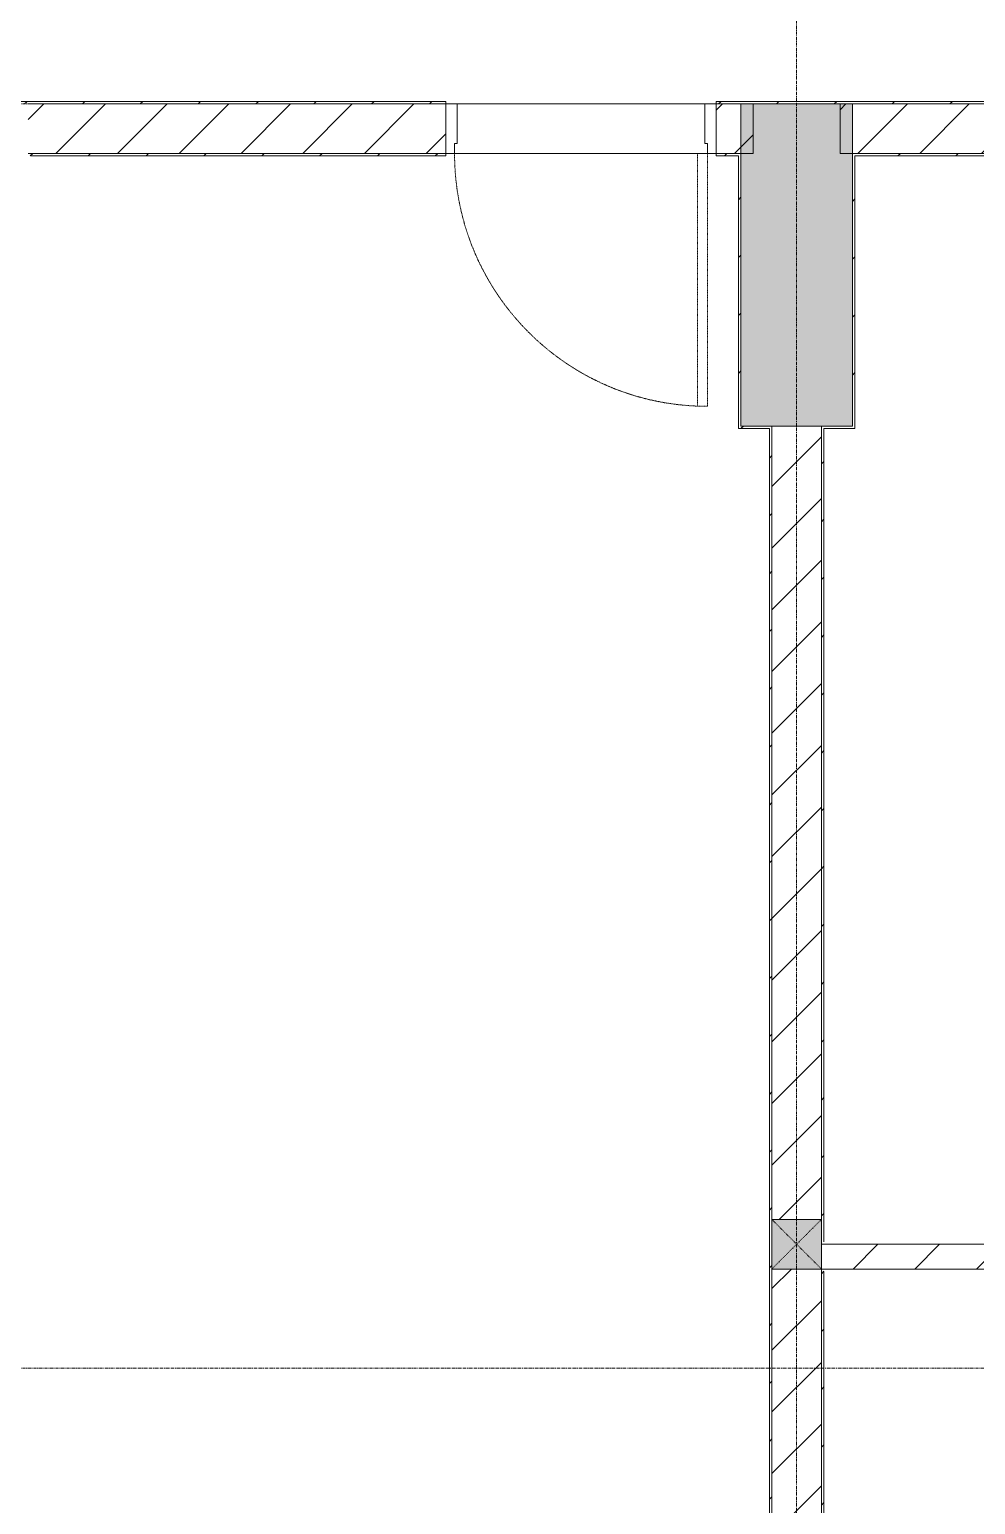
# Model space of a CAD drawing. Header units: millimetres. Extents: x 5359 to 218750, y -16347 to 109893.
# Drawn here: x 49658 to 53474, y 27887 to 33837 of the extents above; entities that cross this region are included whole.
import ezdxf

# ---------------------------------------------------------------- set-up
doc = ezdxf.new("R2010")
doc.units = ezdxf.units.MM
for name, pattern in [('Dash', [6, 3, -3]), ('Grid Line', [22.225, 12.7, -3.175, 3.175, -3.175]), ('NET VAN', [1.06, 0.53, -0.53])]:
    doc.linetypes.add(name, pattern=pattern)
for name, color, linetype, lineweight in [('0-1', 7, 'Continuous', 5), ('A-DETL-GENF-2', 9, 'NET VAN', 9), ('A-DOOR', 31, 'Continuous', 9), ('A-DOOR-FRAM', 31, 'Continuous', 9), ('A-FLOR-1', 9, 'Continuous', 9), ('A-WALL', 113, 'Continuous', 9), ('A-WALL-1', 53, 'Continuous', 18), ('A-WALL-2', 9, 'Continuous', 9), ('A-WALL-3', 113, 'Continuous', 18), ('A-WALL-PATT-1', 10, 'Continuous', 9), ('A-WALL-PATT-2', 9, 'Continuous', 9), ('A-WALL-PATT-3', 111, 'Continuous', 9), ('I-WALL-1', 53, 'Continuous', 18), ('I-WALL-3', 2, 'Continuous', 18), ('S-COLS', 52, 'Continuous', 9), ('S-COLS-1', 253, 'Continuous', 5), ('S-COLS-2', 53, 'Continuous', 18), ('S-COLS-4', 52, 'Continuous', 18), ('S-COLS-5', 52, 'Dash', 9), ('S-COLS-HDLN', 52, 'Dash', 9), ('S-GRID-1', 1, 'Grid Line', 9)]:
    doc.layers.add(name, color=color, linetype=linetype, lineweight=lineweight)
pattern_1 = [(45, (0, 0), (-124.4508, 124.4508), [])]
pattern_2 = [(45, (0, 0), (-116.6726, 116.6726), [])]

# ---------------------------------------------------------------- blocks, each defined once
blk = doc.blocks.new('NCV_TKTC_KET CAU_rvt-1-TKCS_MB ĐỊNH VỊ CỔNG-HÀNG RÀO')
at = {"layer": 'S-COLS-1'}
blk.add_hatch(color=256, dxfattribs=at).paths.add_polyline_path([(52977.6, 32236.9), (52977.6, 33536.9), (52527.6, 33536.9), (52527.6, 32236.9)])
at = {"layer": 'S-COLS-2'}
for p, q in [((52977.6, 33536.9), (52527.6, 33536.9)), ((52527.6, 33536.9), (52527.6, 32236.9)), ((52977.6, 32236.9), (52977.6, 33536.9)), ((52527.6, 32236.9), (52977.6, 32236.9))]:
    blk.add_line(p, q, dxfattribs=at)
blk = doc.blocks.new('NCV_TKTC_TANG 1_rvt-1-TKCS_MB ĐỊNH VỊ CỔNG-HÀNG RÀO')
at = {"layer": 'A-WALL-PATT-1'}
h = blk.add_hatch(dxfattribs=at)
h.set_pattern_fill('FP_2', color=256, style=0, pattern_type=2)
h.set_pattern_definition(pattern_1)
h.paths.add_polyline_path([(57652.6, 28836.9), (57652.6, 28936.9), (56854.2, 28936.9), (56854.2, 28836.9), (57407.4, 28836.9)])
h.paths.add_polyline_path([(54352.6, 28836.9), (54352.6, 28936.9), (52852.6, 28936.9), (52852.6, 28836.9), (53776.2, 28836.9)])
h.paths.add_polyline_path([(54552.6, 28836.9), (54854.6, 28836.9), (54854.6, 28936.9), (54552.6, 28936.9), (54552.6, 28861.8)])
h.paths.add_polyline_path([(55754.6, 28836.9), (56054.2, 28836.9), (56054.2, 28936.9), (55754.6, 28936.9), (55754.6, 28886.9)])
at = {"layer": 'A-WALL-PATT-2'}
h = blk.add_hatch(dxfattribs=at)
h.set_pattern_fill('FP_3', color=256, style=0, pattern_type=2)
h.set_pattern_definition(pattern_2)
h.paths.add_polyline_path([(52527.6, 33326.9), (52527.6, 33336.9), (52427.6, 33336.9), (52427.6, 33326.9), (52517.6, 33326.9)])
h.paths.add_polyline_path([(50144.9, 33326.9), (51337.6, 33326.9), (51337.6, 33336.9), (49652.6, 33336.9), (49652.6, 33326.9), (49662.6, 33326.9)])
h = blk.add_hatch(dxfattribs=at)
h.set_pattern_fill('FP_3', color=256, style=0, pattern_type=2)
h.set_pattern_definition(pattern_2)
h.paths.add_polyline_path([(52517.6, 32236.9), (52527.6, 32236.9), (52527.6, 33326.9), (52517.6, 33326.9), (52517.6, 32965.3)])
h = blk.add_hatch(dxfattribs=at)
h.set_pattern_fill('FP_3', color=256, style=0, pattern_type=2)
h.set_pattern_definition(pattern_2)
h.paths.add_polyline_path([(52977.6, 33326.9), (55842.6, 33326.9), (55842.6, 33336.9), (52977.6, 33336.9)])
h = blk.add_hatch(dxfattribs=at)
h.set_pattern_fill('FP_3', color=256, style=0, pattern_type=2)
h.set_pattern_definition(pattern_2)
h.paths.add_polyline_path([(52987.6, 32226.9), (52987.6, 33326.9), (52977.6, 33326.9), (52977.6, 32226.9)])
h = blk.add_hatch(dxfattribs=at)
h.set_pattern_fill('FP_3', color=256, style=0, pattern_type=2)
h.set_pattern_definition(pattern_2)
h.paths.add_polyline_path([(52517.6, 32226.9), (52642.6, 32226.9), (52642.6, 32236.9), (52517.6, 32236.9)])
h = blk.add_hatch(dxfattribs=at)
h.set_pattern_fill('FP_3', color=256, style=0, pattern_type=2)
h.set_pattern_definition(pattern_2)
h.paths.add_polyline_path([(52652.6, 25546.9), (52652.6, 32236.9), (52642.6, 32236.9), (52642.6, 25546.9)])
h = blk.add_hatch(dxfattribs=at)
h.set_pattern_fill('FP_3', color=256, style=0, pattern_type=2)
h.set_pattern_definition(pattern_2)
h.paths.add_polyline_path([(52852.6, 28936.9), (52862.6, 28936.9), (52862.6, 32236.9), (52852.6, 32236.9), (52852.6, 30992.8)])
h = blk.add_hatch(dxfattribs=at)
h.set_pattern_fill('FP_3', color=256, style=0, pattern_type=2)
h.set_pattern_definition(pattern_2)
h.paths.add_polyline_path([(52852.6, 25536.9), (52862.6, 25536.9), (52862.6, 28836.9), (52852.6, 28836.9), (52852.6, 26061.5)])
at = {"layer": 'A-FLOR-1'}
for p, q in [((52382.6, 33536.9), (51382.6, 33536.9)), ((52392.6, 33336.9), (51372.6, 33336.9)), ((51372.6, 33336.9), (52392.6, 33336.9))]:
    blk.add_line(p, q, dxfattribs=at)
at = {"layer": 'A-WALL-1'}
for p, q in [((52862.6, 28936.9), (52852.6, 28936.9)), ((52852.6, 28936.9), (52852.6, 28836.9)), ((52852.6, 28836.9), (52862.6, 28836.9))]:
    blk.add_line(p, q, dxfattribs=at)
at = {"layer": 'A-WALL-2'}
for p, q in [((54352.6, 28936.9), (52862.6, 28936.9)), ((52862.6, 28836.9), (54352.6, 28836.9))]:
    blk.add_line(p, q, dxfattribs=at)
at = {"layer": 'I-WALL-1'}
for p, q in [((51337.6, 33336.9), (49652.6, 33336.9)), ((49662.6, 33326.9), (51337.6, 33326.9)), ((51337.6, 33326.9), (51337.6, 33336.9)), ((52527.6, 33336.9), (52427.6, 33336.9)), ((52427.6, 33336.9), (52427.6, 33326.9)), ((52427.6, 33326.9), (52517.6, 33326.9)), ((52517.6, 33326.9), (52517.6, 32236.9)), ((52527.6, 33326.9), (52527.6, 33336.9)), ((52527.6, 32236.9), (52527.6, 33326.9)), ((55842.6, 33336.9), (52977.6, 33336.9)), ((52977.6, 33336.9), (52977.6, 33326.9)), ((52977.6, 33326.9), (52977.6, 32236.9)), ((52987.6, 33326.9), (55842.6, 33326.9)), ((52987.6, 32226.9), (52987.6, 33326.9)), ((52517.6, 32236.9), (52517.6, 32226.9)), ((52517.6, 32226.9), (52642.6, 32226.9)), ((52642.6, 32236.9), (52527.6, 32236.9)), ((52652.6, 32236.9), (52642.6, 32236.9)), ((52642.6, 32226.9), (52642.6, 25546.9)), ((52652.6, 25546.9), (52652.6, 32236.9)), ((52852.6, 32236.9), (52852.6, 28936.9)), ((52862.6, 32236.9), (52852.6, 32236.9)), ((52977.6, 32236.9), (52862.6, 32236.9)), ((52862.6, 28946.9), (52862.6, 32226.9)), ((52862.6, 32226.9), (52977.6, 32226.9)), ((52977.6, 32226.9), (52987.6, 32226.9)), ((52852.6, 28936.9), (52862.6, 28936.9)), ((52852.6, 28836.9), (52852.6, 25536.9)), ((52862.6, 28836.9), (52852.6, 28836.9)), ((52862.6, 25546.9), (52862.6, 28826.9))]:
    blk.add_line(p, q, dxfattribs=at)
blk = doc.blocks.new('FD_05 - FD_05-1000x2200mm-835433-TKCS_MB ĐỊNH VỊ CỔNG-HÀNG RÀO')
at = {"layer": 'A-DETL-GENF-2'}
for p, q in [((510, -100), (470, -100)), ((470, -100), (470, -1120)), ((510, -1120), (510, -100)), ((470, -1120), (510, -1120))]:
    blk.add_line(p, q, dxfattribs=at)
blk.add_arc((510, -100), 1020, 180, 267.75253, dxfattribs=at)
at = {"layer": 'A-DOOR-FRAM'}
for p, q in [((-545, 100), (-500, 100)), ((-545, -100), (-545, 100)), ((-500, 100), (-500, -60)), ((500, 100), (545, 100)), ((500, -60), (500, 100)), ((545, 100), (545, -100)), ((-510, -100), (-545, -100)), ((-500, -60), (-510, -60)), ((-510, -60), (-510, -100)), ((510, -60), (500, -60)), ((510, -100), (510, -60)), ((545, -100), (510, -100))]:
    blk.add_line(p, q, dxfattribs=at)
blk = doc.blocks.new('G1_SOF - BO TRU - 200x200-3050151-TKCS_MB ĐỊNH VỊ CỔNG-HÀNG RÀO')
at = {"layer": 'S-COLS-HDLN'}
for p, q in [((-100, 100), (100, -100)), ((100, 100), (-100, -100))]:
    blk.add_line(p, q, dxfattribs=at)

msp = doc.modelspace()

# ---------------------------------------------------------------- hatches: boundary and pattern name
at = {"layer": 'A-WALL-PATT-3'}
h = msp.add_hatch(dxfattribs=at)
h.set_pattern_fill('FP_32', color=256, style=0, pattern_type=2)
h.set_pattern_definition(pattern_2)
h.paths.add_polyline_path([(56442.6, 33536.9), (56442.6, 33546.9), (52427.6, 33546.9), (52427.6, 33536.9), (56197, 33536.9)])
h.paths.add_polyline_path([(44452.6, 33536.9), (51337.6, 33536.9), (51337.6, 33546.9), (44452.6, 33546.9)])
h = msp.add_hatch(dxfattribs=at)
h.set_pattern_fill('FP_1', color=256, style=0, pattern_type=2)
h.set_pattern_definition(pattern_1)
h.paths.add_polyline_path([(49652.9, 33336.9), (51337.6, 33336.9), (51337.6, 33536.9), (49652.9, 33536.9)])
h.paths.add_polyline_path([(44852.6, 33336.9), (49452.9, 33336.9), (49452.9, 33536.9), (44852.6, 33536.9)])
h.paths.add_polyline_path([(52577.6, 33336.9), (52577.6, 33536.9), (52427.6, 33536.9), (52427.6, 33336.9)])
h = msp.add_hatch(dxfattribs=at)
h.set_pattern_fill('FP_1', color=256, style=0, pattern_type=2)
h.set_pattern_definition(pattern_1)
h.paths.add_polyline_path([(57710.1, 33336.9), (59537.6, 33336.9), (59537.6, 33536.9), (56652.6, 33536.9), (56652.6, 33336.9), (57407.4, 33336.9)])
h.paths.add_polyline_path([(52927.6, 33336.9), (56452.6, 33336.9), (56452.6, 33536.9), (52927.6, 33536.9)])
h.paths.add_polyline_path([(60727.6, 33336.9), (60727.6, 33536.9), (60627.6, 33536.9), (60627.6, 33336.9)])
h = msp.add_hatch(dxfattribs=at)
h.set_pattern_fill('FP_1', color=256, style=0, pattern_type=2)
h.set_pattern_definition(pattern_1)
h.paths.add_polyline_path([(52852.6, 25536.9), (52852.6, 28836.9), (52652.6, 28836.9), (52652.6, 25536.9)])
h.paths.add_polyline_path([(52852.6, 29036.9), (52852.6, 32237), (52652.6, 32237), (52652.6, 29036.9)])
at = {"layer": 'S-COLS-1'}
msp.add_hatch(color=256, dxfattribs=at).paths.add_polyline_path([(52652.6, 28836.9), (52852.6, 28836.9), (52852.6, 29036.9), (52652.6, 29036.9)])

# ---------------------------------------------------------------- linework, layer by layer
at = {"layer": 'A-WALL'}
for p, q in [((51337.6, 33536.9), (49652.9, 33536.9)), ((49652.9, 33536.9), (51337.6, 33536.9)), ((51382.6, 33536.9), (52382.6, 33536.9)), ((52577.6, 33536.9), (52427.6, 33536.9)), ((52427.6, 33536.9), (52577.6, 33536.9)), ((56442.6, 33536.9), (52927.6, 33536.9)), ((52927.6, 33536.9), (56442.6, 33536.9)), ((52392.6, 33336.9), (51372.6, 33336.9)), ((52652.6, 29036.9), (52852.6, 29036.9)), ((52852.6, 28836.9), (52652.6, 28836.9))]:
    msp.add_line(p, q, dxfattribs=at)
at = {"layer": 'A-WALL-3'}
for p, q in [((52577.6, 33336.9), (52577.6, 33536.9)), ((52927.6, 33536.9), (52927.6, 33336.9)), ((49652.9, 33336.9), (51337.6, 33336.9)), ((52427.6, 33336.9), (52577.6, 33336.9)), ((52927.6, 33336.9), (56452.6, 33336.9)), ((52852.6, 32237), (52652.6, 32237)), ((52652.6, 32237), (52652.6, 29036.9)), ((52852.6, 29036.9), (52852.6, 32237)), ((52652.6, 28836.9), (52652.6, 25536.9)), ((52852.6, 25536.9), (52852.6, 28836.9))]:
    msp.add_line(p, q, dxfattribs=at)
at = {"layer": 'I-WALL-3'}
for p, q in [((51337.6, 33546.9), (44452.6, 33546.9)), ((51337.6, 33536.9), (51337.6, 33546.9)), ((56442.6, 33546.9), (52427.6, 33546.9)), ((52427.6, 33546.9), (52427.6, 33536.9)), ((52577.6, 33536.9), (52927.6, 33536.9))]:
    msp.add_line(p, q, dxfattribs=at)
at = {"layer": 'S-COLS'}
for p, q in [((52852.6, 29036.9), (52652.6, 29036.9)), ((52652.6, 28836.9), (52852.6, 28836.9))]:
    msp.add_line(p, q, dxfattribs=at)
at = {"layer": 'S-COLS-4'}
for p, q in [((52652.6, 29036.9), (52652.6, 28836.9)), ((52852.6, 28836.9), (52852.6, 29036.9))]:
    msp.add_line(p, q, dxfattribs=at)
at = {"layer": 'S-GRID-1'}
for p, q in [((52752.6, 13102.5), (52752.6, 80482.7)), ((135474.6, 33536.9), (24837.1, 33536.9)), ((135474.6, 28436.9), (24837.1, 28436.9))]:
    msp.add_line(p, q, dxfattribs=at)

# ---------------------------------------------------------------- block references
at = {"layer": '0-1'}
for name in ['NCV_TKTC_KET CAU_rvt-1-TKCS_MB ĐỊNH VỊ CỔNG-HÀNG RÀO', 'NCV_TKTC_TANG 1_rvt-1-TKCS_MB ĐỊNH VỊ CỔNG-HÀNG RÀO']:
    msp.add_blockref(name, (0, 0), dxfattribs=at)
at = {"layer": 'A-DOOR'}
msp.add_blockref('FD_05 - FD_05-1000x2200mm-835433-TKCS_MB ĐỊNH VỊ CỔNG-HÀNG RÀO', (51882.6, 33436.9), dxfattribs=at)
at = {"layer": 'S-COLS-5'}
msp.add_blockref('G1_SOF - BO TRU - 200x200-3050151-TKCS_MB ĐỊNH VỊ CỔNG-HÀNG RÀO', (52752.6, 28936.9), dxfattribs=at)

doc.saveas('drawing.dxf')
